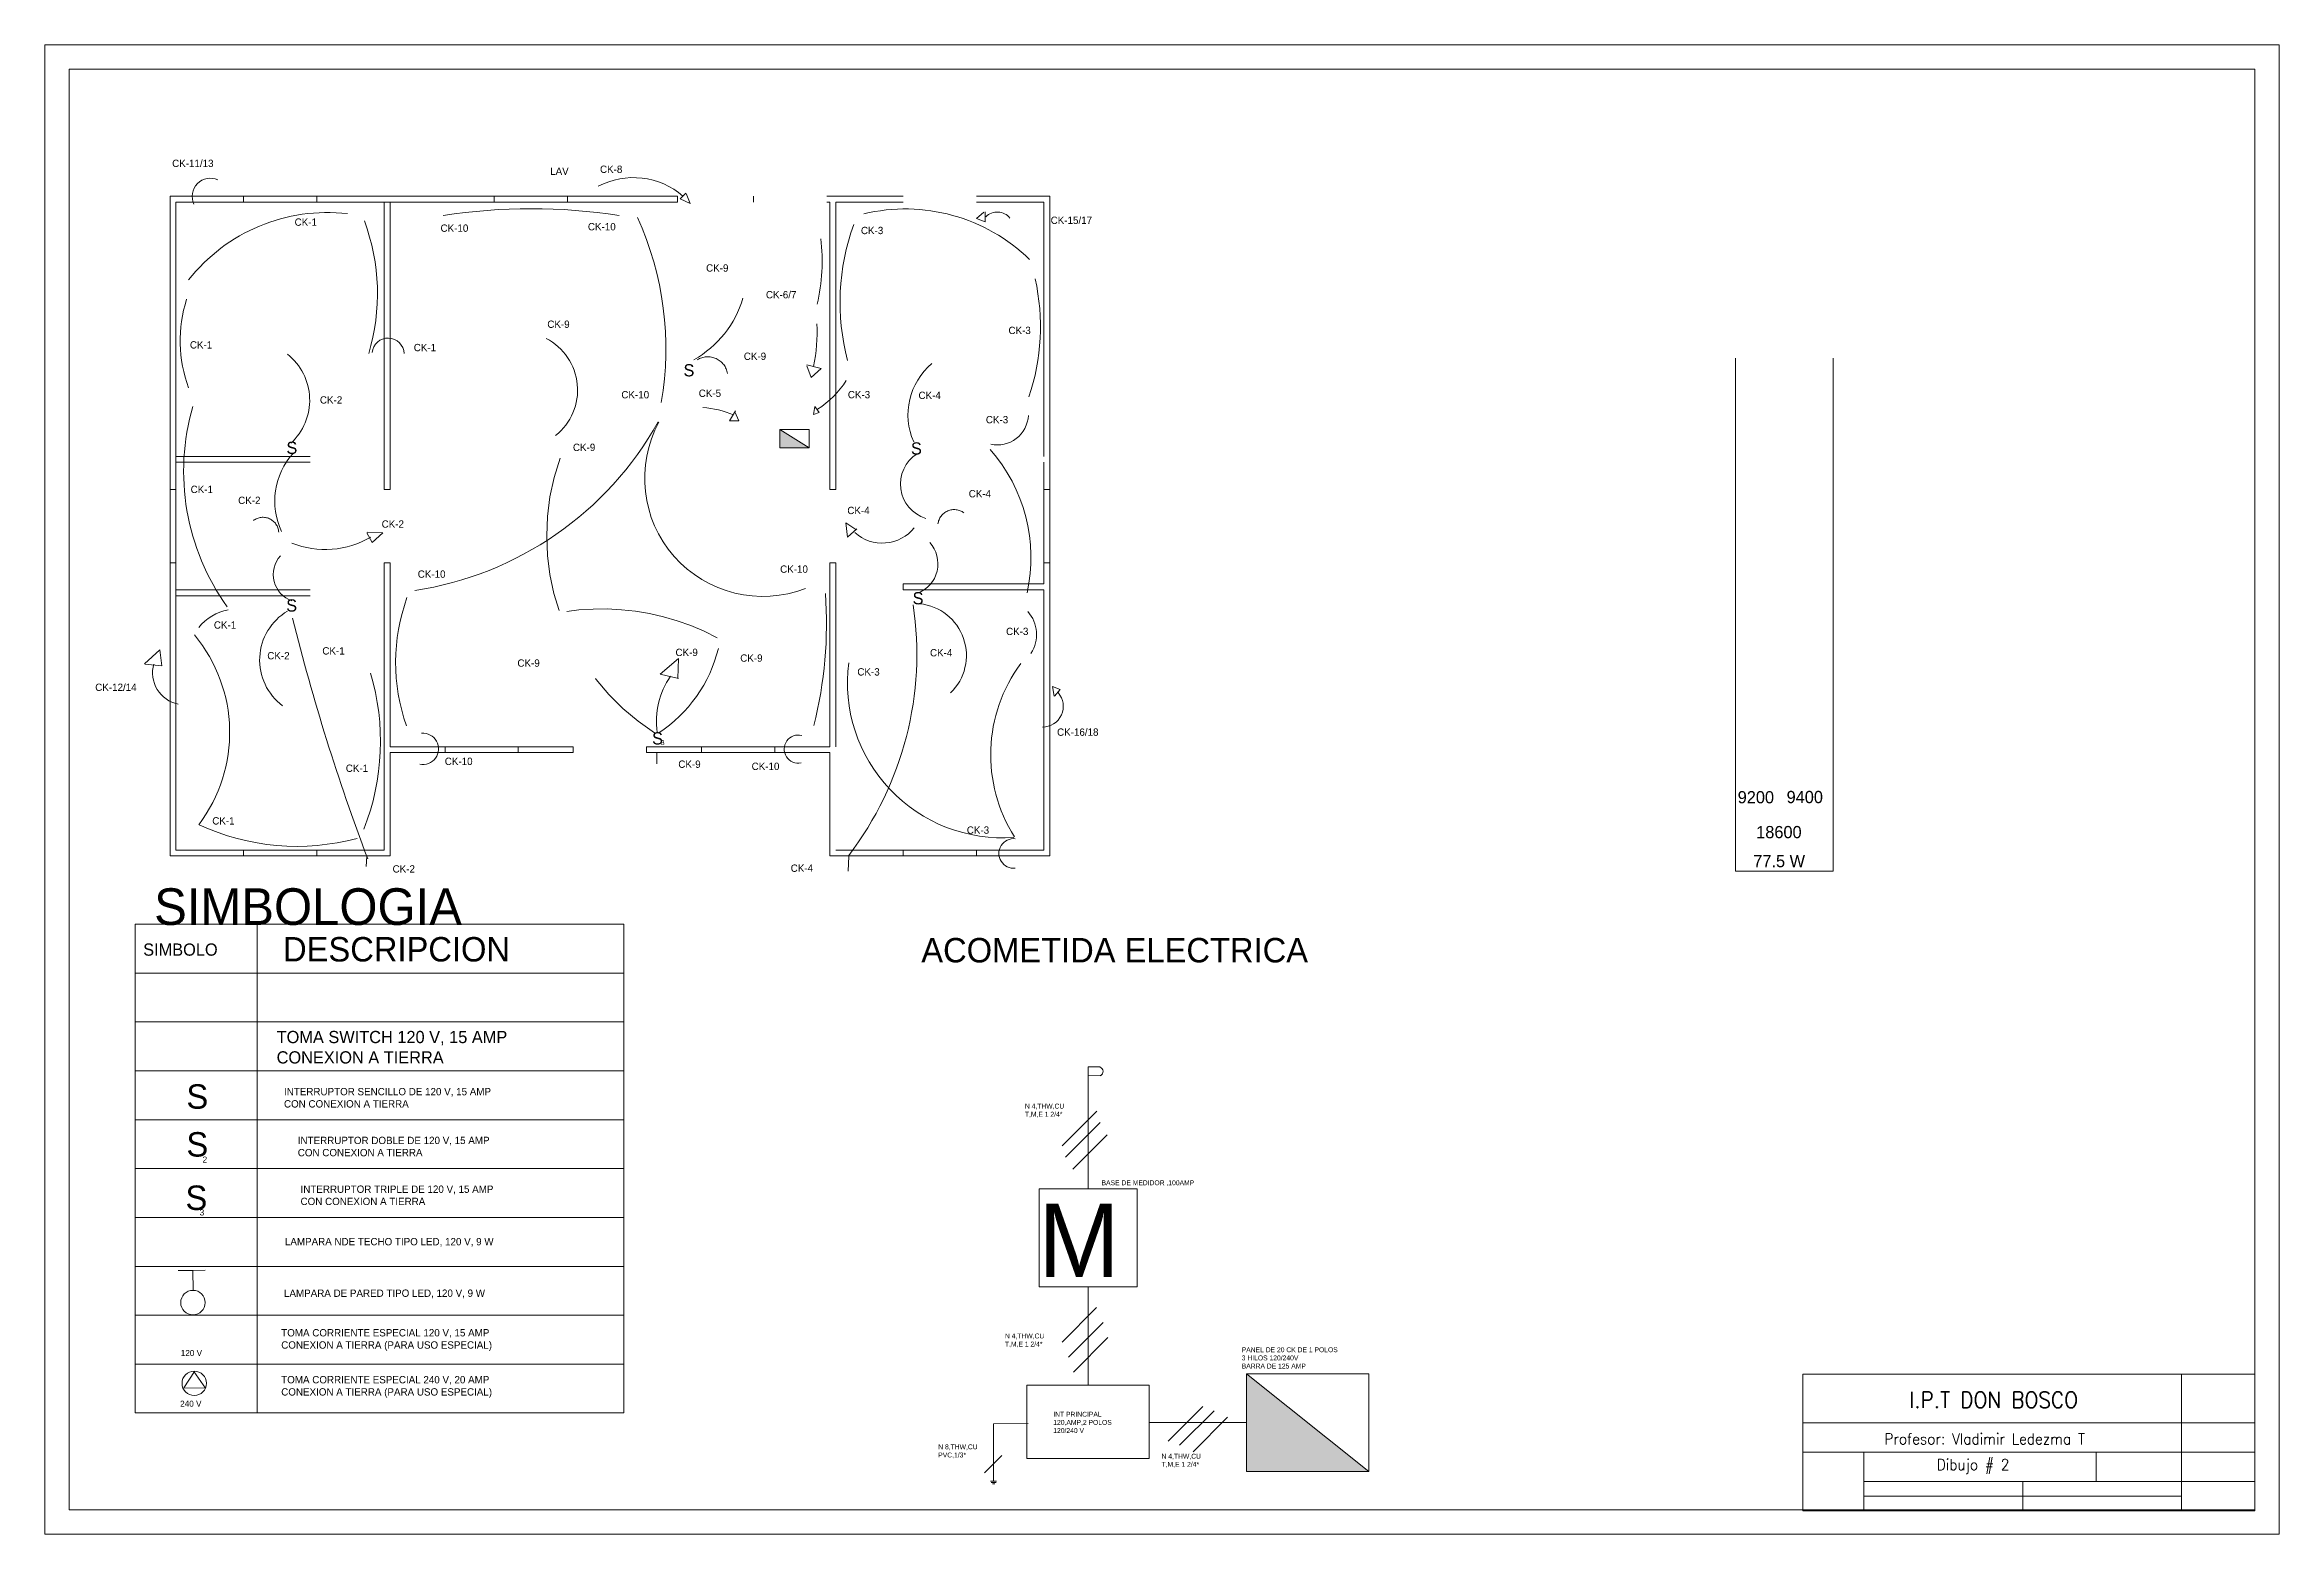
# Model space of a CAD drawing. Extents: x 0 to 91.4, y 0 to 61.
import ezdxf

# ---------------------------------------------------------------- set-up
doc = ezdxf.new("R2010")
doc.units = 0
doc.linetypes.add('DASHED2', pattern=[9.525, 6.35, -3.175])
doc.layers.get('0').update_dxf_attribs({"color": 1, "linetype": 'CONTINUOUS', "lineweight": 0})
doc.layers.add('TEXTO', color=7, linetype='CONTINUOUS', lineweight=9)
doc.styles.add('amiri-regular', font='amiri-regular')
doc.styles.get("Standard").update_dxf_attribs({"font": 'standard'})

msp = doc.modelspace()

# ---------------------------------------------------------------- hatches: boundary and pattern name
for color, points in [(0, [(30.08, 44.464), (30.08, 45.214), (31.28, 44.464)]), (1, [(49.184, 2.574), (49.184, 6.574), (54.184, 2.574)])]:
    msp.add_hatch(color=color).paths.add_polyline_path(points, flags=0)

# ---------------------------------------------------------------- linework, layer by layer
at = {"color": 0}
for p, q in [((26.231, 54.885), (26.001, 54.655)), ((26.415, 54.456), (26.247, 54.87)), ((26.001, 54.655), (26.415, 54.456)), ((28.263, 45.981), (28.025, 45.565)), ((28.401, 45.565), (28.243, 45.942)), ((28.025, 45.565), (28.401, 45.565)), ((30.08, 44.464), (30.08, 45.214)), ((30.08, 45.214), (31.28, 44.464)), ((30.08, 45.214), (31.28, 45.214)), ((31.28, 44.464), (31.28, 45.214)), ((30.08, 44.464), (31.28, 44.464)), ((25.052, 31.533), (25.052, 31.969)), ((13.16, 27.331), (13.18, 27.747)), ((32.881, 27.133), (32.9, 27.747)), ((3.7, 24.966), (8.7, 24.966)), ((3.7, 24.966), (3.7, 22.966)), ((8.7, 24.966), (23.7, 24.966)), ((8.7, 24.966), (8.7, 4.966)), ((23.7, 24.966), (23.7, 22.966)), ((3.7, 22.966), (3.7, 20.966)), ((3.7, 22.966), (23.7, 22.966)), ((23.7, 22.966), (23.7, 20.966)), ((23.7, 22.966), (23.7, 20.966)), ((3.7, 20.966), (3.7, 18.966)), ((23.7, 20.966), (3.7, 20.966)), ((3.7, 20.966), (3.7, 18.966)), ((23.7, 20.966), (23.7, 18.966)), ((3.7, 18.966), (3.7, 16.966)), ((3.7, 18.966), (23.7, 18.966)), ((23.7, 18.966), (23.7, 16.966)), ((23.7, 18.966), (23.7, 16.966)), ((42.699, 19.134), (43.188, 19.137)), ((42.699, 19.134), (42.699, 14.134)), ((42.712, 18.766), (43.188, 18.774)), ((3.7, 16.966), (3.7, 14.966)), ((23.7, 16.966), (3.7, 16.966)), ((3.7, 16.966), (3.7, 14.966)), ((23.7, 16.966), (23.7, 14.966)), ((41.636, 15.899), (43.05, 17.313)), ((41.769, 15.436), (43.183, 16.85)), ((42.067, 14.939), (43.481, 16.353)), ((3.7, 14.966), (3.7, 12.966)), ((3.7, 14.966), (23.7, 14.966)), ((23.7, 14.966), (23.7, 12.966)), ((23.7, 14.966), (23.7, 12.966)), ((40.699, 14.134), (44.699, 14.134)), ((40.699, 14.134), (40.699, 10.134)), ((44.699, 14.134), (44.699, 10.134)), ((3.7, 12.966), (3.7, 10.966)), ((23.7, 12.966), (3.7, 12.966)), ((3.7, 12.966), (3.7, 10.966)), ((23.7, 12.966), (23.7, 10.966)), ((3.7, 10.966), (3.7, 8.966)), ((3.7, 10.966), (23.7, 10.966)), ((5.467, 10.792), (6.57, 10.804)), ((6.06, 10.792), (5.467, 10.792)), ((6.072, 9.985), (6.06, 10.792)), ((23.7, 10.966), (23.7, 8.966)), ((23.7, 10.966), (23.7, 8.966)), ((44.699, 10.134), (40.699, 10.134)), ((42.692, 10.106), (42.692, 6.106)), ((41.63, 7.866), (43.044, 9.28)), ((3.7, 8.966), (3.7, 6.966)), ((23.7, 8.966), (3.7, 8.966)), ((3.7, 8.966), (3.7, 6.966)), ((23.7, 8.966), (23.7, 6.966)), ((41.892, 7.254), (43.306, 8.668)), ((42.096, 6.642), (43.51, 8.056)), ((3.7, 6.966), (3.7, 4.966)), ((3.7, 6.966), (23.7, 6.966)), ((6.124, 6.656), (5.696, 5.995)), ((6.584, 5.987), (6.108, 6.656)), ((23.7, 6.966), (23.7, 4.966)), ((49.184, 6.574), (54.184, 6.574)), ((54.184, 2.574), (54.184, 6.574)), ((5.696, 5.995), (6.584, 5.987)), ((40.192, 6.106), (45.192, 6.106)), ((40.192, 6.106), (40.192, 3.106)), ((45.192, 6.106), (45.192, 3.106)), ((3.7, 4.966), (8.7, 4.966)), ((8.7, 4.966), (23.7, 4.966)), ((45.184, 4.574), (49.184, 4.574)), ((45.971, 3.816), (47.385, 5.231)), ((46.437, 3.642), (47.851, 5.056)), ((46.99, 3.379), (48.405, 4.794)), ((38.827, 4.518), (40.238, 4.53)), ((38.827, 2.905), (38.827, 4.518)), ((38.456, 2.517), (39.163, 3.224)), ((38.827, 2.929), (38.827, 2.17)), ((40.192, 3.106), (44.192, 3.106)), ((45.192, 3.106), (40.192, 3.106)), ((38.702, 2.17), (38.952, 2.17)), ((38.736, 2.122), (38.936, 2.122)), ((38.779, 2.065), (38.879, 2.065))]:
    msp.add_line(p, q, dxfattribs=at)
at = {"color": 255}
for p, q in [((38.123, 53.846), (38.436, 54.107)), ((38.489, 54.125), (38.489, 53.706)), ((38.489, 53.706), (38.123, 53.846)), ((31.188, 47.864), (31.774, 47.706)), ((31.368, 47.346), (31.188, 47.819)), ((31.774, 47.706), (31.368, 47.346)), ((31.457, 45.82), (31.51, 46.153)), ((31.697, 45.914), (31.457, 45.82)), ((31.52, 46.153), (31.697, 45.914)), ((32.856, 40.811), (32.788, 41.396)), ((32.788, 41.396), (33.194, 41.126)), ((33.239, 41.149), (32.856, 40.811)), ((13.18, 40.987), (13.398, 40.59)), ((13.834, 40.987), (13.2, 41.007)), ((13.398, 40.59), (13.834, 40.987)), ((4.71, 36.191), (4.079, 35.628)), ((4.8, 35.537), (4.71, 36.191)), ((25.187, 35.205), (25.93, 35.845)), ((25.93, 35.845), (25.904, 35.025)), ((4.101, 35.605), (4.8, 35.537)), ((25.93, 35.025), (25.187, 35.205)), ((41.551, 34.572), (41.236, 34.693)), ((41.236, 34.693), (41.301, 34.297)), ((41.325, 34.305), (41.551, 34.572))]:
    msp.add_line(p, q, dxfattribs=at)
at = {"color": 16, "linetype": 'ByBlock', "true_color": 0x800000}
for p, q in [((49.184, 2.574), (49.184, 6.574)), ((49.184, 6.574), (54.184, 2.574)), ((49.184, 2.574), (54.184, 2.574))]:
    msp.add_line(p, q, dxfattribs=at)
msp.add_lwpolyline([(0, 0), (91.44, 0), (91.44, 60.96), (0, 60.96)], close=True)
at = {"color": 0}
for centre in [(6.066, 9.483), (6.119, 6.179)]:
    msp.add_circle(centre, 0.5, dxfattribs=at)
at = {"color": 255}
for centre, radius, start, end in [((6.779, 54.753), 0.742, 65.27192, 205.55246), ((24.086, 52.424), 3.096, 48.97682, 117.68986), ((38.977, 53.447), 0.666, 39.13234, 134.59495), ((25.453, 49.137), 6.153, 347.41429, 3.6745), ((29.392, 49.449), 4.076, 303.20211, 326.79789), ((12.347, 42.278), 2.933, 138.12228, 205.05303), ((36.48, 42.978), 1.464, 122.41678, 253.15725), ((34.27, 42.242), 1.68, 228.15144, 321.37585), ((11.477, 43.967), 3.665, 248.23867, 300.55874), ((35.265, 39.716), 1.286, 290.59447, 42.5083), ((10.503, 39.279), 1.149, 138.27086, 250.45831), ((5.72, 35.254), 1.307, 164.09568, 258.36814), ((28.219, 33.287), 3.187, 145.07694, 188.44202), ((40.827, 33.884), 0.852, 269.7939, 41.10519)]:
    msp.add_arc(centre, radius, start, end, dxfattribs=at)
at = {"color": 0}
for centre, radius, start, end in [((11.575, 46.853), 7.241, 83.55852, 141.7804), ((19.904, 30.928), 23.32, 81.12771, 98.87229), ((35.213, 46.945), 7.293, 45.72547, 103.47178), ((5.047, 50.768), 8.57, 343.39915, 20.36345), ((12.399, 48.512), 13.019, 350.32382, 24.41712), ((41.993, 50.406), 9.446, 160.22772, 194.49529), ((24.342, 52.08), 7.472, 346.54191, 7.23641), ((31.715, 49.426), 9.031, 341.46548, 12.44497), ((11.169, 48.843), 5.624, 162.43708, 200.06725), ((14.051, 48.299), 0.656, 1.84761, 174.68098), ((15.186, 43.501), 9.501, 163.74817, 215.71466), ((26.705, 42.354), 3.76, 66.77129, 86.57965), ((38.985, 45.848), 1.269, 257.71254, 357.23982), ((13.079, 52.248), 13.779, 278.61709, 330.77322), ((29.381, 43.213), 4.831, 151.49227, 291.23577), ((33.612, 39.96), 6.743, 347.79211, 41.10849), ((14.962, 37.26), 17.028, 345.85978, 4.16149), ((7.903, 35.827), 2.047, 101.03165, 141.44677), ((22.181, 35.677), 7.82, 160.1622, 199.40538), ((22.117, 36.024), 13.571, 322.62117, 8.53728), ((39.185, 36.826), 1.404, 326.4527, 42.08309), ((1.324, 32.808), 6.246, 322.84793, 39.78254), ((93.297, 58.07), 85.661, 193.90456, 200.80349), ((39.201, 34.855), 6.354, 172.66777, 274.16752), ((3.905, 32.452), 9.836, 338.56217, 16.45872), ((44.976, 31.905), 6.266, 143.40936, 212.45555), ((15.478, 32.144), 0.637, 258.10176, 94.91959), ((30.837, 32.133), 0.578, 75.99402, 281.40207), ((10.316, 37.643), 9.489, 245.1089, 285.07298), ((39.65, 27.864), 0.606, 83.92754, 276.07246), ((43.114, 18.94), 0.196, 297.589, 67.61613)]:
    msp.add_arc(centre, radius, start, end, dxfattribs=at)
at = {"color": 255, "linetype": 'DASHED2'}
for centre, radius, start, end in [((24.46, 51.801), 4.289, 299.45319, 343.60249), ((19.429, 46.828), 2.377, 308.45778, 62.5973), ((8.444, 46.415), 2.4, 312.64385, 51.52128), ((27.132, 47.364), 0.823, 9.77175, 121.34034), ((38.047, 45.817), 2.723, 129.81123, 204.02279), ((30.126, 40.864), 9.582, 160.6165, 237.3462), ((8.933, 40.975), 0.645, 3.44175, 127.4828), ((37.212, 41.27), 0.665, 53.1261, 172.97651), ((11.129, 35.777), 2.333, 120.7013, 233.3467), ((22.792, 27.814), 10.056, 61.96909, 115.43438), ((35.583, 35.963), 2.133, 314.18939, 83.949), ((21.995, 37.599), 5.731, 303.08918, 346.42271)]:
    msp.add_arc(centre, radius, start, end, dxfattribs=at)
at = {"layer": 'TEXTO'}
for p, q in [((90.44, 59.96), (1, 59.96)), ((1, 59.96), (1, 1)), ((90.44, 1), (90.44, 59.96)), ((5.131, 42.76), (5.131, 54.76)), ((5.131, 54.76), (8.131, 54.76)), ((5.371, 42.76), (5.371, 54.52)), ((5.371, 54.52), (8.131, 54.52)), ((8.131, 54.76), (11.131, 54.76)), ((8.131, 54.76), (8.131, 54.52)), ((8.131, 54.52), (11.131, 54.52)), ((11.131, 54.76), (18.391, 54.76)), ((11.131, 54.76), (11.131, 54.52)), ((11.131, 54.52), (18.391, 54.52)), ((13.891, 42.76), (13.891, 54.52)), ((14.131, 42.76), (14.131, 54.52)), ((18.391, 54.76), (21.391, 54.76)), ((18.391, 54.76), (18.391, 54.52)), ((18.391, 54.52), (21.391, 54.52)), ((21.391, 54.76), (25.891, 54.76)), ((21.391, 54.76), (21.391, 54.52)), ((21.391, 54.52), (25.891, 54.52)), ((25.891, 54.76), (25.891, 54.52)), ((29.011, 54.52), (29.011, 54.76)), ((32.011, 54.76), (35.131, 54.76)), ((32.011, 54.52), (32.131, 54.52)), ((32.131, 54.52), (32.131, 42.76)), ((32.371, 54.52), (32.371, 42.76)), ((32.371, 54.52), (35.131, 54.52)), ((38.131, 54.76), (41.131, 54.76)), ((38.131, 54.52), (40.891, 54.52)), ((40.891, 54.52), (40.891, 44.11)), ((41.131, 54.76), (41.131, 42.76)), ((69.187, 28.135), (69.187, 48.135)), ((69.187, 28.135), (69.187, 48.135)), ((73.187, 28.135), (73.187, 48.135)), ((73.187, 28.135), (73.187, 48.135)), ((5.371, 44.11), (10.861, 44.11)), ((5.371, 43.87), (10.861, 43.87)), ((40.891, 43.87), (40.891, 42.76)), ((5.131, 39.76), (5.131, 42.76)), ((5.131, 42.76), (5.371, 42.76)), ((5.371, 39.76), (5.371, 42.76)), ((13.891, 42.76), (14.131, 42.76)), ((32.131, 42.76), (32.371, 42.76)), ((40.891, 42.76), (40.891, 39.76)), ((40.891, 42.76), (41.131, 42.76)), ((41.131, 42.76), (41.131, 39.76)), ((5.131, 27.76), (5.131, 39.76)), ((5.131, 39.76), (5.371, 39.76)), ((5.371, 28), (5.371, 39.76)), ((13.891, 39.76), (13.891, 32.23)), ((13.891, 39.76), (14.131, 39.76)), ((14.131, 39.76), (14.131, 32.23)), ((32.131, 39.76), (32.131, 32.23)), ((32.371, 39.76), (32.131, 39.76)), ((32.371, 39.76), (32.371, 32.23)), ((40.891, 39.76), (40.891, 38.89)), ((40.891, 39.76), (41.131, 39.76)), ((41.131, 39.76), (41.131, 27.76)), ((5.371, 38.65), (10.861, 38.65)), ((5.371, 38.41), (10.861, 38.41)), ((35.131, 38.89), (38.131, 38.89)), ((35.131, 38.65), (35.131, 38.89)), ((35.131, 38.65), (38.131, 38.65)), ((38.131, 38.89), (40.891, 38.89)), ((38.131, 38.65), (40.891, 38.65)), ((40.891, 38.65), (40.891, 28)), ((69.187, 28.135), (69.187, 38.135)), ((69.187, 28.135), (69.187, 38.135)), ((69.187, 28.135), (69.187, 33.135)), ((69.187, 28.135), (69.187, 33.135)), ((69.187, 28.135), (69.187, 33.135)), ((13.891, 28), (13.891, 32.23)), ((14.131, 32.23), (16.381, 32.23)), ((16.381, 32.23), (19.381, 32.23)), ((16.381, 31.99), (16.381, 32.23)), ((19.381, 32.23), (21.631, 32.23)), ((19.381, 31.99), (19.381, 32.23)), ((21.631, 32.23), (21.631, 31.99)), ((24.631, 32.23), (26.881, 32.23)), ((24.631, 31.99), (24.631, 32.23)), ((26.881, 32.23), (29.881, 32.23)), ((26.881, 31.99), (26.881, 32.23)), ((29.881, 32.23), (32.131, 32.23)), ((29.881, 31.99), (29.881, 32.23)), ((14.131, 27.76), (14.131, 31.99)), ((14.131, 31.99), (16.381, 31.99)), ((16.381, 31.99), (19.381, 31.99)), ((19.381, 31.99), (21.631, 31.99)), ((24.631, 31.99), (26.881, 31.99)), ((26.881, 31.99), (29.881, 31.99)), ((29.881, 31.99), (32.131, 31.99)), ((32.131, 27.76), (32.131, 31.99)), ((69.187, 28.135), (69.187, 29.135)), ((5.131, 27.76), (8.131, 27.76)), ((5.371, 28), (8.131, 28)), ((8.131, 28), (11.131, 28)), ((8.131, 27.76), (8.131, 28)), ((8.131, 27.76), (11.131, 27.76)), ((11.131, 28), (13.891, 28)), ((11.131, 27.76), (11.131, 28)), ((11.131, 27.76), (14.131, 27.76)), ((35.131, 27.76), (32.131, 27.76)), ((35.131, 28), (32.371, 28)), ((38.131, 28), (35.131, 28)), ((35.131, 28), (35.131, 27.76)), ((38.131, 27.76), (35.131, 27.76)), ((40.891, 28), (38.131, 28)), ((38.131, 28), (38.131, 27.76)), ((41.131, 27.76), (38.131, 27.76)), ((69.187, 28.135), (69.187, 27.135)), ((73.187, 28.135), (73.187, 27.135)), ((69.187, 27.135), (70.187, 27.135)), ((70.187, 27.135), (71.187, 27.135)), ((71.187, 27.135), (72.187, 27.135)), ((72.187, 27.135), (73.187, 27.135)), ((87.444, 3.958), (87.444, 6.558)), ((71.944, 4.558), (90.444, 4.558)), ((87.444, 0.958), (87.444, 3.958)), ((71.944, 3.358), (90.444, 3.358)), ((74.444, 0.958), (74.444, 3.358)), ((83.944, 2.158), (83.944, 3.358)), ((74.444, 2.158), (90.444, 2.158)), ((80.944, 0.958), (80.944, 2.158)), ((1, 1), (90.44, 1)), ((74.444, 1.558), (87.444, 1.558))]:
    msp.add_line(p, q, dxfattribs=at)
msp.add_lwpolyline([(90.444, 0.958), (71.944, 0.958), (71.944, 6.558), (90.444, 6.558)], close=True, dxfattribs=at)

# ---------------------------------------------------------------- texts
at = {"color": 0, "attachment_point": 1, "style": 'amiri-regular'}
for s, insert, char_height, width in [('CK-11/13', (5.215, 56.254), 0.3, 2.119), ('LAV', (20.684, 55.934), 0.3, 1.14901), ('CK-8', (22.723, 56.012), 0.3, 1.23869), ('CK-1', (10.227, 53.85), 0.3, 1.18213), ('CK-10', (16.198, 53.603), 0.3, 1.47941), ('CK-10', (22.228, 53.662), 0.3, 1.47941), ('CK-3', (33.4, 53.507), 0.3, 1.23824), ('CK-15/17', (41.164, 53.924), 0.3, 2.19502), ('CK-9', (27.064, 51.972), 0.3, 1.24819), ('CK-6/7', (29.513, 50.878), 0.3, 1.77738), ('CK-9', (20.567, 49.671), 0.3, 1.24819), ('CK-3', (39.437, 49.418), 0.3, 1.23824), ('CK-1', (5.943, 48.826), 0.3, 1.18213), ('CK-1', (15.102, 48.716), 0.3, 1.18213), ('CK-9', (28.608, 48.36), 0.3, 1.24819), ('CK-10', (23.597, 46.786), 0.3, 1.47941), ('CK-5', (26.763, 46.846), 0.3, 1.23824), ('CK-3', (32.864, 46.789), 0.3, 1.23824), ('CK-4', (35.755, 46.76), 0.3, 1.269), ('CK-2', (11.262, 46.572), 0.3, 1.25362), ('CK-3', (38.512, 45.766), 0.3, 1.23824), ('S', (9.89, 44.713), 0.5, 0.3092), ('CK-9', (21.616, 44.631), 0.3, 1.24819), ('S', (35.447, 44.687), 0.5, 0.3092), ('CK-1', (5.972, 42.912), 0.3, 1.18213), ('CK-2', (7.916, 42.464), 0.3, 1.25362), ('CK-4', (37.811, 42.735), 0.3, 1.269), ('CK-2', (13.788, 41.493), 0.3, 1.25362), ('CK-4', (32.844, 42.05), 0.3, 1.269), ('CK-10', (15.265, 39.445), 0.3, 1.47941), ('CK-10', (30.094, 39.649), 0.3, 1.47941), ('S', (35.515, 38.557), 0.5, 0.3092), ('S', (9.884, 38.262), 0.5, 0.3092), ('CK-1', (6.923, 37.363), 0.3, 1.18213), ('CK-3', (39.339, 37.1), 0.3, 1.23824), ('CK-2', (9.109, 36.105), 0.3, 1.25362), ('CK-1', (11.361, 36.303), 0.3, 1.18213), ('CK-9', (19.344, 35.804), 0.3, 1.24819), ('CK-9', (25.811, 36.241), 0.3, 1.24819), ('CK-9', (28.462, 36.008), 0.3, 1.24819), ('CK-4', (36.227, 36.227), 0.3, 1.269), ('CK-12/14', (2.068, 34.813), 0.3, 2.22127), ('CK-3', (33.254, 35.444), 0.3, 1.23824), ('CK-16/18', (41.426, 32.978), 0.3, 2.18597), ('CK-1', (12.322, 31.5), 0.3, 1.18213), ('CK-10', (16.372, 31.783), 0.3, 1.47941), ('CK-9', (25.928, 31.667), 0.3, 1.24819), ('CK-10', (28.928, 31.579), 0.3, 1.47941), ('CK-1', (6.857, 29.347), 0.3, 1.18213), ('CK-3', (37.733, 28.969), 0.3, 1.23824), ('CK-2', (14.236, 27.38), 0.3, 1.25362), ('CK-4', (30.527, 27.411), 0.3, 1.269), ('SIMBOLOGIA', (4.479, 26.437), 1.5, 18.2319), ('SIMBOLO', (4.03, 24.179), 0.5, 4.31486), ('DESCRIPCION', (9.754, 24.442), 1, 12.96644), ('ACOMETIDA ELECTRICA ', (35.87, 24.404), 1, 24.70287), ('TOMA SWITCH 120 V, 15 AMP\\PCONEXION A TIERRA', (9.491, 20.601), 0.5, 13.75264), ('S', (5.8, 18.416), 1, 0.6184), ('INTERRUPTOR SENCILLO DE 120 V, 15 AMP\\PCON CONEXION A TIERRA', (9.792, 18.266), 0.3, 12.62647), ('N 4,THW,CU\\PT,M,E 1 2/4*', (40.11, 17.623), 0.2, 2.25445), ('S', (5.8, 16.458), 1, 0.6184), ('INTERRUPTOR DOBLE DE 120 V, 15 AMP\\PCON CONEXION A TIERRA', (10.357, 16.27), 0.3, 11.70667), ('2', (6.461, 15.459), 0.25, 0.1546), ('S', (5.762, 14.274), 1, 0.6184), ('INTERRUPTOR TRIPLE DE 120 V, 15 AMP\\PCON CONEXION A TIERRA', (10.47, 14.274), 0.3, 11.80656), ('BASE DE MEDIDOR ,100AMP', (43.247, 14.486), 0.2, 5.38612), ('3', (6.342, 13.299), 0.25, 0.14178), ('M', (40.654, 13.535), 3, 3.85068), ('LAMPARA NDE TECHO TIPO LED, 120 V, 9 W', (9.83, 12.127), 0.3, 13.05037), ('LAMPARA DE PARED TIPO LED, 120 V, 9 W', (9.792, 10.018), 0.3, 12.51598), ('TOMA CORRIENTE ESPECIAL 120 V, 15 AMP\\PCONEXION A TIERRA (PARA USO ESPECIAL)', (9.679, 8.398), 0.3, 13.07851), ('120 V', (5.567, 7.544), 0.25, 1.1007), ('N 4,THW,CU\\PT,M,E 1 2/4*', (39.294, 8.217), 0.2, 2.25445), ('PANEL DE 20 CK DE 1 POLOS \\P3 HILOS 120/240V\\PBARRA DE 125 AMP ', (48.982, 7.652), 0.2, 5.65905), ('TOMA CORRIENTE ESPECIAL 240 V, 20 AMP\\PCONEXION A TIERRA (PARA USO ESPECIAL)', (9.679, 6.478), 0.3, 13.07851), ('240 V', (5.543, 5.47), 0.25, 1.1731), ('INT PRINCIPAL\\P120,AMP,2 POLOS\\P120/240 V', (41.271, 5.013), 0.2, 3.11297), ('N 8,THW,CU\\PPVC,1/3*', (36.565, 3.679), 0.2, 2.23424), ('N 4,THW,CU\\PT,M,E 1 2/4*', (45.702, 3.296), 0.2, 2.25445)]:
    msp.add_mtext(s, dxfattribs=dict(at, insert=insert, char_height=char_height, width=width))
at = {"color": 255, "linetype": 'DASHED2', "insert": (26.14, 47.886), "char_height": 0.5, "width": 0.3092, "attachment_point": 1, "style": 'amiri-regular'}
msp.add_mtext('S', dxfattribs=at)
at = {"color": 255, "attachment_point": 1, "style": 'amiri-regular'}
for s, insert, char_height, width in [('S', (24.853, 32.822), 0.5, 0.3092), ('3', (25.212, 32.499), 0.2, 0.11342)]:
    msp.add_mtext(s, dxfattribs=dict(at, insert=insert, char_height=char_height, width=width))
at = {"layer": 'TEXTO', "char_height": 0.5, "attachment_point": 1, "style": 'amiri-regular'}
for s, insert, width in [('9200', (69.277, 30.414), 1.76697), ('9400', (71.278, 30.422), 1.79261), ('18600', (70.034, 28.987), 2.09955), ('77.5 W', (69.915, 27.801), 2.72931)]:
    msp.add_mtext(s, dxfattribs=dict(at, insert=insert, width=width))
at = {"layer": 'TEXTO', "attachment_point": 7}
for s, insert, char_height, width in [('I.P.T DON BOSCO', (76.297, 5.174), 0.66, 7.22333), ('Profesor: Vladimir Ledezma T', (75.277, 3.68), 0.45, 9.06267), ('Dibujo # 2', (77.427, 2.478), 0.45, 3.175)]:
    msp.add_mtext(s, dxfattribs=dict(at, insert=insert, char_height=char_height, width=width))

doc.saveas('drawing.dxf')
